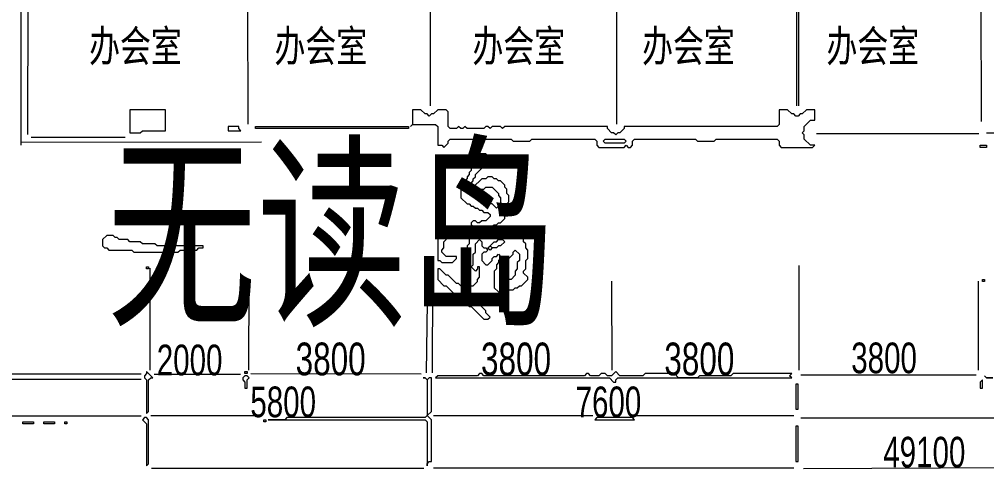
# Model space of a CAD drawing. Extents: x 10 to 1972, y 14 to 1392.
# Drawn here: x 486.3 to 948.1, y 320.6 to 535.1 of the extents above; entities that cross this region are included whole.
import ezdxf

# ---------------------------------------------------------------- set-up
doc = ezdxf.new("R2010")
doc.units = 0
for name, color, linetype, lineweight in [('OCR_TEXT', 6, 'Continuous', 0), ('TRACE_CURVE', 6, 'Continuous', 0), ('TRACE_STRAIGHT', 5, 'Continuous', 0), ('TRACE_TEXT_SYMBOL', 6, 'Continuous', 0)]:
    doc.layers.add(name, color=color, linetype=linetype, lineweight=lineweight)
doc.styles.add('wqy-unicode', font='wqy-unicode.lff')

msp = doc.modelspace()

# ---------------------------------------------------------------- linework, layer by layer
at = {"layer": 'TRACE_CURVE', "color": 6}
for points in [[(706, 471), (705, 470), (705, 468), (704, 467), (704, 466), (702, 464), (702, 463), (701, 462), (701, 461), (700, 460), (700, 459), (699, 458), (699, 457), (698, 456), (698, 455), (697, 454), (697, 450), (700, 447), (701, 447), (702, 446), (703, 446), (704, 445), (705, 445), (706, 444), (707, 444), (708, 443), (710, 443), (711, 442), (711, 441), (709, 439), (707, 439), (706, 438), (705, 438), (704, 439), (703, 439), (702, 438), (702, 437), (703, 436), (702, 435), (702, 434), (701, 433), (701, 428), (700, 427), (700, 422), (699, 421), (699, 409), (700, 408), (703, 408), (705, 410), (705, 411), (706, 412), (706, 417), (705, 417), (705, 416), (704, 415), (702, 417), (703, 418), (703, 423), (704, 424), (704, 428), (706, 430), (707, 429), (707, 427), (708, 426)], [(718, 455), (718, 456), (716, 458), (715, 458), (714, 459), (713, 459), (712, 460), (710, 460), (709, 459), (707, 459), (703, 455), (702, 456), (702, 457), (703, 458), (703, 459), (704, 460), (704, 461), (708, 465), (709, 465), (710, 466), (710, 470), (709, 471), (706, 471)], [(708, 426), (709, 426), (710, 425), (709, 424), (708, 424), (707, 423), (707, 420), (709, 418), (710, 418), (712, 420), (712, 421), (713, 422), (714, 422), (715, 423), (716, 422), (716, 421), (715, 420), (715, 419), (714, 418), (714, 416), (713, 415), (713, 407), (715, 405), (719, 405), (720, 406), (722, 406), (723, 407), (724, 407), (725, 408), (726, 408), (729, 411), (729, 412), (727, 414), (727, 415), (728, 416), (728, 420), (729, 421), (729, 425), (728, 426), (728, 428), (727, 429), (727, 430), (724, 433), (723, 433), (722, 434), (713, 434), (712, 433), (710, 433), (709, 434), (711, 436), (712, 436), (713, 437), (714, 437), (715, 438), (716, 438), (718, 440), (718, 444), (719, 445), (719, 447), (720, 448), (720, 451), (719, 452), (719, 454), (718, 455)]]:
    msp.add_lwpolyline(points, dxfattribs=at)
for points in [[(708, 454), (709, 455), (712, 455), (715, 452), (715, 451), (716, 450), (716, 447), (714, 445), (712, 447), (710, 447), (709, 448), (708, 448), (705, 451), (705, 452), (707, 454)], [(706, 432), (707, 433), (708, 432), (707, 431)], [(707, 433), (708, 434), (709, 434), (710, 433), (709, 432), (708, 432)], [(714, 429), (715, 430), (717, 430), (718, 429), (716, 427), (715, 427), (714, 426), (712, 426), (711, 427), (713, 429)], [(710, 426), (711, 427), (712, 426), (711, 425)], [(722, 424), (723, 425), (725, 423), (725, 420), (724, 419), (724, 416), (723, 415), (723, 413), (721, 411), (718, 411), (717, 412), (717, 415), (718, 416), (718, 417), (719, 418), (719, 420), (722, 423)]]:
    msp.add_lwpolyline(points, close=True, dxfattribs=at)
at = {"layer": 'TRACE_STRAIGHT', "color": 5}
for p, q in [((490.33, 480.13), (490.71, 606.37)), ((858.45, 493.87), (858.45, 607.62)), ((487.15, 475.12), (487.21, 557.62)), ((595.26, 545.13), (595.29, 485.13)), ((682.33, 545.12), (682.45, 493.87)), ((771.3, 545.13), (771.34, 485.13)), ((857.37, 493.88), (857.38, 545.13)), ((945.36, 545.12), (945.4, 486.37)), ((866.87, 480.63), (944.37, 480.62)), ((948, 481), (1035, 481)), ((486.87, 476.44), (601.87, 476.69)), ((491.88, 478.86), (536.88, 478.84)), ((548.6, 416.38), (548.61, 367.62)), ((858.58, 367.62), (858.62, 417.63)), ((680.61, 366.38), (681.31, 411.38)), ((595.86, 367.62), (595.92, 410.13)), ((683.57, 366.37), (683.6, 410.12)), ((769.02, 410.13), (769.05, 367.62)), ((944.03, 410.13), (944.07, 367.62)), ((355.62, 365.85), (544.38, 365.88)), ((550.62, 365.69), (591.88, 365.8)), ((596.87, 366.02), (678.13, 365.85)), ((859.37, 365.44), (943.12, 365.5)), ((424.37, 363.35), (544.38, 363.41)), ((469.38, 345.85), (544.38, 345.91)), ((549, 346), (602, 346)), ((684, 346), (760, 346)), ((781, 346), (856, 346)), ((859.37, 344.87), (1120.62, 345.11)), ((549.37, 320.84), (679.37, 320.89)), ((684, 321), (856, 321)), ((860.62, 320.64), (1119.38, 322.02))]:
    msp.add_line(p, q, dxfattribs=at)
at = {"layer": 'TRACE_TEXT_SYMBOL', "color": 6}
for points in [[(539, 492), (539, 481), (544, 481), (545, 482), (556, 482), (556, 492)], [(586, 484), (586, 482), (592, 482), (591, 483), (591, 484)], [(599, 484), (672, 484), (672, 483), (599, 483)], [(765, 477), (766, 478), (775, 478), (776, 477), (775, 476), (766, 476)], [(945, 475), (948, 475), (948, 474), (945, 474)], [(686, 456), (686, 446), (686, 448), (687, 449), (687, 454), (686, 455)], [(686, 443), (687, 443), (687, 439), (686, 439)], [(686, 435), (686, 420), (687, 420), (688, 419), (693, 419), (695, 421), (695, 422), (690, 422), (688, 424), (688, 425), (689, 426), (689, 429), (690, 430), (690, 432), (687, 435)], [(528, 432), (526, 430), (526, 427), (527, 426), (528, 426), (529, 425), (540, 425), (541, 424), (562, 424), (563, 425), (571, 425), (572, 426), (574, 426), (574, 427), (552, 427), (551, 428), (545, 428), (544, 429), (539, 429), (538, 430), (534, 430), (533, 431), (532, 431), (531, 432)], [(547, 417), (548, 417), (548, 416), (547, 416)], [(686, 416), (686, 411), (689, 408), (690, 408), (695, 403), (696, 403), (701, 398), (702, 398), (708, 392), (710, 392), (711, 393), (709, 395), (709, 396), (706, 399), (706, 400), (705, 400), (696, 409), (695, 409), (691, 413), (690, 413), (687, 416)], [(946, 411), (947, 411), (947, 410), (946, 410)], [(547, 367), (547, 366), (546, 365), (546, 364), (547, 363), (547, 347), (548, 348), (548, 363), (549, 364), (550, 364)], [(594, 365), (593, 364), (593, 363), (594, 362), (594, 359), (595, 359), (595, 363), (596, 364), (595, 365)], [(594, 367), (595, 367), (595, 366), (594, 366)], [(771, 367), (769, 365), (767, 365), (766, 366), (764, 366), (763, 365), (759, 365), (758, 366), (757, 366), (756, 365), (708, 365), (707, 366), (706, 366), (705, 365), (686, 365), (685, 364), (768, 364), (770, 362), (771, 362), (771, 363), (772, 364), (855, 364), (854, 365), (855, 366), (827, 366), (826, 365), (811, 365), (810, 364), (801, 364), (800, 365), (800, 366), (785, 366), (784, 365), (773, 365)], [(947, 365), (948, 364), (951, 364), (948, 364)], [(679, 364), (680, 364), (681, 363), (681, 346), (680, 345), (614, 345), (613, 344), (605, 344), (680, 344), (681, 343), (681, 322), (681, 323), (682, 324), (683, 324), (683, 344), (681, 346), (683, 348), (683, 364), (682, 364), (681, 363), (680, 364)], [(857, 361), (857, 349), (858, 349), (858, 361)], [(946, 363), (945, 362), (945, 359), (946, 359)], [(488, 343), (493, 343), (493, 342), (488, 342)], [(498, 343), (503, 343), (503, 342), (498, 342)], [(508, 343), (509, 343), (509, 342), (508, 342)], [(546, 345), (545, 344), (547, 342), (547, 322), (548, 323), (548, 344), (547, 345)], [(603, 344), (604, 344), (604, 343), (603, 343)], [(762, 345), (761, 344), (780, 344), (779, 345)], [(857, 341), (857, 324), (858, 324), (858, 341)]]:
    msp.add_lwpolyline(points, close=True, dxfattribs=at)
for points in [[(674, 492), (674, 485), (673, 484), (674, 485), (685, 485), (686, 484), (686, 475), (688, 475), (689, 474), (691, 476), (691, 477), (692, 478), (721, 478), (722, 477), (730, 477), (731, 478), (761, 478), (762, 477), (762, 475), (763, 474), (775, 474), (776, 475), (777, 474), (778, 474), (779, 475), (779, 477), (780, 478), (809, 478), (810, 477), (818, 477), (819, 478), (848, 478), (849, 477), (849, 475), (850, 474), (865, 474), (866, 475), (864, 475), (861, 478), (861, 480), (860, 481), (861, 482), (861, 484), (864, 487), (866, 487), (866, 492), (862, 492), (860, 490), (859, 490), (858, 489), (857, 489), (856, 490), (855, 490), (853, 492), (849, 492), (849, 485), (848, 484), (775, 484), (775, 483), (773, 481), (772, 481), (771, 480), (770, 481), (769, 481)], [(769, 481), (767, 483), (767, 484), (718, 484), (717, 483), (716, 484), (712, 484), (711, 483), (710, 484), (709, 484), (708, 483), (700, 483), (699, 484), (698, 483), (697, 483), (696, 484), (695, 483), (692, 483), (691, 484), (691, 491), (690, 492), (686, 492), (684, 490), (683, 490), (682, 489), (681, 490), (680, 490), (678, 492), (674, 492)]]:
    msp.add_lwpolyline(points, dxfattribs=at)

# ---------------------------------------------------------------- texts
at = {"layer": 'OCR_TEXT', "color": 6, "style": 'wqy-unicode', "width": 0.72}
for s, height, p in [('办会室', 15.026, (519.58, 514.89)), ('办会室', 15.026, (608.08, 514.89)), ('办会室', 15.026, (702.58, 514.89)), ('办会室', 15.026, (783.58, 514.89)), ('办会室', 15.026, (871.58, 514.89)), ('无读岛', 73.08, (527.98, 396.58)), ('2000', 14.642, (551.89, 365.2)), ('3800', 15.618, (618.17, 365.21)), ('3800', 15.618, (706.67, 365.21)), ('3800', 15.618, (794.17, 365.21)), ('3800', 14.642, (883.41, 366.2)), ('5800', 14.642, (596.56, 345.2)), ('7600', 14.642, (751.83, 345.2)), ('49100', 14.642, (898.71, 321.2))]:
    msp.add_text(s, height=height, dxfattribs=at).set_placement(p)

doc.saveas('drawing.dxf')
